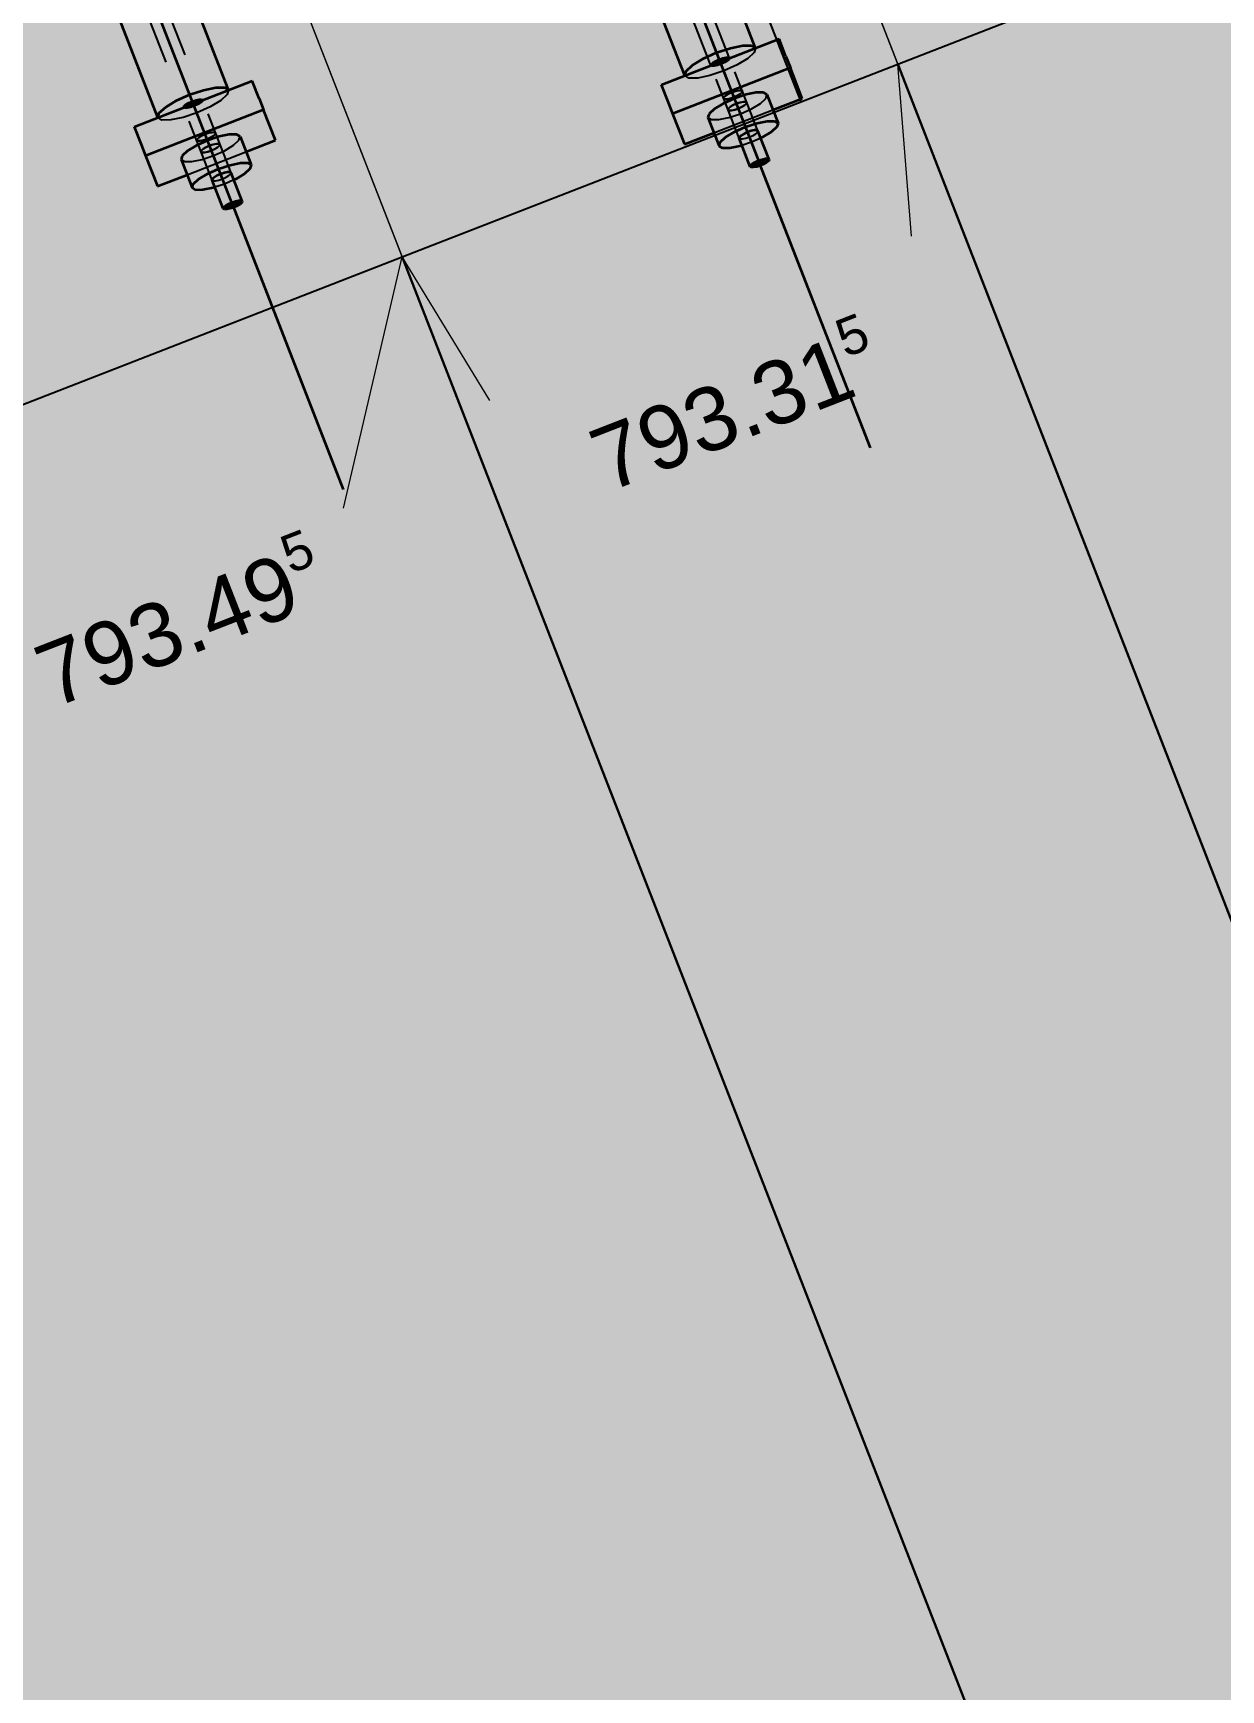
# Model space of a CAD drawing. Header units: metres. Extents: x 2688466 to 2688595, y 1221626 to 1221756.
# Drawn here: x 2688507.681 to 2688509.558, y 1221709.66 to 1221712.279 of the extents above; entities that cross this region are included whole.
import ezdxf

# ---------------------------------------------------------------- set-up
doc = ezdxf.new("R2010")
doc.units = ezdxf.units.M
doc.linetypes.add('AUSGEZOGEN', pattern=[0])
doc.linetypes.add('VERDECKT2_S2', pattern=[0.15, 0.1, -0.05])
for name, color, linetype, lineweight in [('Beton Ansicht', 7, 'AUSGEZOGEN', 35), ('Schnittbeschriftung', 7, 'AUSGEZOGEN', 50), ('Standard', 7, 'AUSGEZOGEN', 13)]:
    doc.layers.add(name, color=color, linetype=linetype, lineweight=lineweight)
doc.styles.add('ARIAL', font='arial.ttf')
pattern_1 = [(201.28, (2688527.21626, 1221729.27115), (-0.413869, -0.941926), [0.7275, -0.7275]), (291.28, (2688527.21626, 1221729.27115), (0.941926, -0.413869), [0.7275, -0.7275])]

msp = doc.modelspace()

# ---------------------------------------------------------------- hatches: boundary and pattern name
at = {"layer": 'Beton Ansicht', "linetype": 'AUSGEZOGEN', "lineweight": 13, "true_color": 0x00f5f5, "transparency": 33554687}
for points in [[(2688508.8708, 1221712.2423), (2688508.86, 1221712.2702), (2688508.6736, 1221712.1976), (2688508.6845, 1221712.1698)], [(2688508.6845, 1221712.1698), (2688508.6915, 1221712.1518), (2688508.8779, 1221712.2243), (2688508.8708, 1221712.2423)], [(2688508.6915, 1221712.1518), (2688508.7103, 1221712.1035), (2688508.7569, 1221712.1217), (2688508.7475, 1221712.1458), (2688508.7492, 1221712.1518), (2688508.7578, 1221712.1596), (2688508.7719, 1221712.1681), (2688508.7894, 1221712.176), (2688508.8076, 1221712.182), (2688508.8237, 1221712.1853), (2688508.8353, 1221712.1853), (2688508.8407, 1221712.1821), (2688508.8501, 1221712.158), (2688508.8966, 1221712.1761), (2688508.8779, 1221712.2243)], [(2688508.0382, 1221712.176), (2688508.0273, 1221712.2039), (2688507.8409, 1221712.1313), (2688507.8518, 1221712.1034)], [(2688507.8518, 1221712.1034), (2688507.8588, 1221712.0854), (2688508.0452, 1221712.158), (2688508.0382, 1221712.176)], [(2688507.8588, 1221712.0854), (2688507.8776, 1221712.0372), (2688507.9242, 1221712.0553), (2688507.9148, 1221712.0795), (2688507.9165, 1221712.0855), (2688507.9251, 1221712.0933), (2688507.9392, 1221712.1018), (2688507.9567, 1221712.1097), (2688507.9749, 1221712.1157), (2688507.991, 1221712.119), (2688508.0026, 1221712.119), (2688508.008, 1221712.1158), (2688508.0174, 1221712.0916), (2688508.0639, 1221712.1098), (2688508.0452, 1221712.158)]]:
    msp.add_hatch(color=4, dxfattribs=at).paths.add_polyline_path(points)
at = {"layer": 'Beton Ansicht', "linetype": 'AUSGEZOGEN', "lineweight": 13, "transparency": 33554687}
for points in [[(2688508.7653, 1221712.2378), (2688508.7597, 1221712.2352), (2688508.7611, 1221712.2317), (2688508.7668, 1221712.2339)], [(2688508.7711, 1221712.2397), (2688508.7653, 1221712.2378), (2688508.7668, 1221712.2339), (2688508.7725, 1221712.2361)], [(2688508.7763, 1221712.2407), (2688508.7711, 1221712.2397), (2688508.7725, 1221712.2361), (2688508.7774, 1221712.238)], [(2688508.78, 1221712.2407), (2688508.7763, 1221712.2407), (2688508.7774, 1221712.238), (2688508.7806, 1221712.2393)], [(2688508.7817, 1221712.2397), (2688508.78, 1221712.2407), (2688508.7806, 1221712.2393)], [(2688508.7525, 1221712.23), (2688508.7519, 1221712.2281), (2688508.753, 1221712.2285)], [(2688508.7552, 1221712.2325), (2688508.7525, 1221712.23), (2688508.753, 1221712.2285), (2688508.7563, 1221712.2298)], [(2688508.7597, 1221712.2352), (2688508.7552, 1221712.2325), (2688508.7563, 1221712.2298), (2688508.7611, 1221712.2317)], [(2688508.8412, 1221712.1403), (2688508.8528, 1221712.1403), (2688508.8353, 1221712.1853), (2688508.8237, 1221712.1853)], [(2688508.8528, 1221712.1403), (2688508.8582, 1221712.1371), (2688508.8407, 1221712.1821), (2688508.8353, 1221712.1853)], [(2688507.9198, 1221712.1637), (2688507.9192, 1221712.1618), (2688507.9203, 1221712.1622)], [(2688507.9225, 1221712.1662), (2688507.9198, 1221712.1637), (2688507.9203, 1221712.1622), (2688507.9236, 1221712.1635)], [(2688507.927, 1221712.1689), (2688507.9225, 1221712.1662), (2688507.9236, 1221712.1635), (2688507.9284, 1221712.1654)], [(2688507.9326, 1221712.1714), (2688507.927, 1221712.1689), (2688507.9284, 1221712.1654), (2688507.9341, 1221712.1676)], [(2688507.9384, 1221712.1734), (2688507.9326, 1221712.1714), (2688507.9341, 1221712.1676), (2688507.9398, 1221712.1698)], [(2688507.9436, 1221712.1744), (2688507.9384, 1221712.1734), (2688507.9398, 1221712.1698), (2688507.9447, 1221712.1717)], [(2688507.9473, 1221712.1744), (2688507.9436, 1221712.1744), (2688507.9447, 1221712.1717), (2688507.9479, 1221712.1729)], [(2688507.949, 1221712.1734), (2688507.9473, 1221712.1744), (2688507.9479, 1221712.1729)], [(2688508.7668, 1221712.1068), (2688508.7753, 1221712.1146), (2688508.7578, 1221712.1596), (2688508.7492, 1221712.1518)], [(2688508.7753, 1221712.1146), (2688508.7894, 1221712.1231), (2688508.7719, 1221712.1681), (2688508.7578, 1221712.1596)], [(2688508.7894, 1221712.1231), (2688508.8069, 1221712.131), (2688508.7894, 1221712.176), (2688508.7719, 1221712.1681)], [(2688508.8069, 1221712.131), (2688508.8251, 1221712.137), (2688508.8076, 1221712.182), (2688508.7894, 1221712.176)], [(2688508.8251, 1221712.137), (2688508.8412, 1221712.1403), (2688508.8237, 1221712.1853), (2688508.8076, 1221712.182)], [(2688508.765, 1221712.1008), (2688508.7668, 1221712.1068), (2688508.7492, 1221712.1518), (2688508.7475, 1221712.1458)], [(2688508.8338, 1221712.1147), (2688508.8479, 1221712.1232), (2688508.8564, 1221712.1311), (2688508.8582, 1221712.1371), (2688508.8528, 1221712.1403), (2688508.8412, 1221712.1403), (2688508.8251, 1221712.137), (2688508.8069, 1221712.131), (2688508.7894, 1221712.1231), (2688508.7753, 1221712.1146), (2688508.7668, 1221712.1068), (2688508.765, 1221712.1008), (2688508.7703, 1221712.0975), (2688508.782, 1221712.0976), (2688508.7981, 1221712.1008), (2688508.8011, 1221712.1018), (2688508.7967, 1221712.1131), (2688508.7972, 1221712.115), (2688508.8, 1221712.1175), (2688508.8045, 1221712.1203), (2688508.8101, 1221712.1228), (2688508.8159, 1221712.1247), (2688508.8211, 1221712.1258), (2688508.8248, 1221712.1258), (2688508.8265, 1221712.1247), (2688508.8309, 1221712.1134)], [(2688507.9567, 1221712.0568), (2688507.9742, 1221712.0647), (2688507.9567, 1221712.1097), (2688507.9392, 1221712.1018)], [(2688507.9742, 1221712.0647), (2688507.9924, 1221712.0707), (2688507.9749, 1221712.1157), (2688507.9567, 1221712.1097)], [(2688507.9924, 1221712.0707), (2688508.0085, 1221712.074), (2688507.991, 1221712.119), (2688507.9749, 1221712.1157)], [(2688508.0085, 1221712.074), (2688508.0201, 1221712.074), (2688508.0026, 1221712.119), (2688507.991, 1221712.119)], [(2688508.0201, 1221712.074), (2688508.0255, 1221712.0708), (2688508.008, 1221712.1158), (2688508.0026, 1221712.119)], [(2688508.8142, 1221712.0681), (2688508.8148, 1221712.07), (2688508.7972, 1221712.115), (2688508.7967, 1221712.1131)], [(2688508.8148, 1221712.07), (2688508.8175, 1221712.0725), (2688508.8, 1221712.1175), (2688508.7972, 1221712.115)], [(2688508.8175, 1221712.0725), (2688508.822, 1221712.0753), (2688508.8045, 1221712.1203), (2688508.8, 1221712.1175)], [(2688508.822, 1221712.0753), (2688508.8276, 1221712.0778), (2688508.8101, 1221712.1228), (2688508.8045, 1221712.1203)], [(2688508.8276, 1221712.0778), (2688508.8334, 1221712.0797), (2688508.8159, 1221712.1247), (2688508.8101, 1221712.1228)], [(2688508.8334, 1221712.0797), (2688508.8386, 1221712.0808), (2688508.8211, 1221712.1258), (2688508.8159, 1221712.1247)], [(2688508.8386, 1221712.0808), (2688508.8423, 1221712.0808), (2688508.8248, 1221712.1258), (2688508.8211, 1221712.1258)], [(2688508.8423, 1221712.0808), (2688508.844, 1221712.0797), (2688508.8265, 1221712.1247), (2688508.8248, 1221712.1258)], [(2688507.9323, 1221712.0345), (2688507.9341, 1221712.0405), (2688507.9165, 1221712.0855), (2688507.9148, 1221712.0795)], [(2688507.9341, 1221712.0405), (2688507.9426, 1221712.0483), (2688507.9251, 1221712.0933), (2688507.9165, 1221712.0855)], [(2688507.9426, 1221712.0483), (2688507.9567, 1221712.0568), (2688507.9392, 1221712.1018), (2688507.9251, 1221712.0933)], [(2688508.8407, 1221712.0753), (2688508.8435, 1221712.0778), (2688508.844, 1221712.0797), (2688508.8423, 1221712.0808), (2688508.8386, 1221712.0808), (2688508.8334, 1221712.0797), (2688508.8276, 1221712.0778), (2688508.822, 1221712.0753), (2688508.8175, 1221712.0725), (2688508.8148, 1221712.07), (2688508.8142, 1221712.0681), (2688508.8159, 1221712.0671), (2688508.8196, 1221712.0671), (2688508.8248, 1221712.0681), (2688508.8306, 1221712.0701), (2688508.8362, 1221712.0726)], [(2688508.0011, 1221712.0484), (2688508.0152, 1221712.0569), (2688508.0237, 1221712.0648), (2688508.0255, 1221712.0708), (2688508.0201, 1221712.074), (2688508.0085, 1221712.074), (2688507.9924, 1221712.0707), (2688507.9742, 1221712.0647), (2688507.9567, 1221712.0568), (2688507.9426, 1221712.0483), (2688507.9341, 1221712.0405), (2688507.9323, 1221712.0345), (2688507.9377, 1221712.0312), (2688507.9493, 1221712.0313), (2688507.9654, 1221712.0345), (2688507.9684, 1221712.0355), (2688507.964, 1221712.0468), (2688507.9645, 1221712.0487), (2688507.9673, 1221712.0512), (2688507.9718, 1221712.054), (2688507.9774, 1221712.0565), (2688507.9832, 1221712.0584), (2688507.9884, 1221712.0594), (2688507.9921, 1221712.0594), (2688507.9938, 1221712.0584), (2688507.9982, 1221712.0471)], [(2688507.9893, 1221712.0089), (2688507.9949, 1221712.0115), (2688507.9774, 1221712.0565), (2688507.9718, 1221712.054)], [(2688507.9949, 1221712.0115), (2688508.0007, 1221712.0134), (2688507.9832, 1221712.0584), (2688507.9774, 1221712.0565)], [(2688508.0007, 1221712.0134), (2688508.0059, 1221712.0144), (2688507.9884, 1221712.0594), (2688507.9832, 1221712.0584)], [(2688508.0059, 1221712.0144), (2688508.0096, 1221712.0144), (2688507.9921, 1221712.0594), (2688507.9884, 1221712.0594)], [(2688508.0096, 1221712.0144), (2688508.0113, 1221712.0134), (2688507.9938, 1221712.0584), (2688507.9921, 1221712.0594)], [(2688507.9815, 1221712.0018), (2688507.9821, 1221712.0037), (2688507.9645, 1221712.0487), (2688507.964, 1221712.0468)], [(2688507.9821, 1221712.0037), (2688507.9848, 1221712.0062), (2688507.9673, 1221712.0512), (2688507.9645, 1221712.0487)], [(2688507.9848, 1221712.0062), (2688507.9893, 1221712.0089), (2688507.9718, 1221712.054), (2688507.9673, 1221712.0512)], [(2688508.008, 1221712.009), (2688508.0108, 1221712.0115), (2688508.0113, 1221712.0134), (2688508.0096, 1221712.0144), (2688508.0059, 1221712.0144), (2688508.0007, 1221712.0134), (2688507.9949, 1221712.0115), (2688507.9893, 1221712.0089), (2688507.9848, 1221712.0062), (2688507.9821, 1221712.0037), (2688507.9815, 1221712.0018), (2688507.9832, 1221712.0008), (2688507.9869, 1221712.0008), (2688507.9921, 1221712.0018), (2688507.9979, 1221712.0037), (2688508.0035, 1221712.0063)]]:
    msp.add_hatch(color=5, dxfattribs=at).paths.add_polyline_path(points)
at = {"layer": 'Standard', "linetype": 'AUSGEZOGEN', "lineweight": 13, "transparency": 33554687}
h = msp.add_hatch(color=252, dxfattribs=at)
h.paths.add_polyline_path([(2688517.3233, 1221712.3629), (2688516.5431, 1221714.3663), (2688510.626, 1221712.0619), (2688510.3611, 1221712.7419), (2688509.0473, 1221712.2303), (2688511.3151, 1221706.4067), (2688520.3447, 1221709.9231), (2688519.1218, 1221713.0633)])
h.paths.add_polyline_path([(2688516.0507, 1221713.316), (2688517.0705, 1221710.6976), (2688514.8154, 1221709.8193), (2688513.7957, 1221712.4378)], flags=16)
at = {"layer": 'Standard', "linetype": 'AUSGEZOGEN', "lineweight": 13, "transparency": 33554559}
h = msp.add_hatch(color=7, dxfattribs=at)
h.set_gradient(color1=(140, 255, 140), color2=(140, 255, 140), one_color=1)
h.paths.add_polyline_path([(2688510.1008, 1221713.7961), (2688509.5044, 1221713.5639), (2688508.5077, 1221713.6159), (2688509.0473, 1221712.2303), (2688510.3611, 1221712.7419), (2688510.6266, 1221713.9525), (2688510.1172, 1221713.7541)], flags=0)
h = msp.add_hatch(color=7, dxfattribs=at)
h.set_gradient(color1=(140, 255, 140), color2=(140, 255, 140), one_color=1)
h.paths.add_polyline_path([(2688507.7199, 1221713.3233), (2688508.2643, 1221711.9254), (2688509.0473, 1221712.2303), (2688508.5127, 1221713.603), (2688508.4469, 1221713.6064)], flags=0)
at = {"layer": 'Standard', "linetype": 'AUSGEZOGEN', "lineweight": 25, "transparency": 33554687}
h = msp.add_hatch(dxfattribs=at)
h.set_pattern_fill('MUSTER', scale=0.7275, angle=201.28, style=0, pattern_type=2)
h.set_pattern_definition(pattern_1)
h.paths.add_polyline_path([(2688507.7199, 1221713.3233), (2688508.2643, 1221711.9254), (2688509.0473, 1221712.2303), (2688508.5127, 1221713.603), (2688508.4469, 1221713.6064)], flags=0)
h = msp.add_hatch(dxfattribs=at)
h.set_pattern_fill('MUSTER', scale=0.7275, angle=201.28, style=0, pattern_type=2)
h.set_pattern_definition(pattern_1)
h.paths.add_polyline_path([(2688496.6224, 1221708.9726), (2688496.8051, 1221708.5036), (2688501.5164, 1221710.3382), (2688502.4685, 1221709.6683), (2688508.2642, 1221711.9256), (2688507.7296, 1221713.2983), (2688497.1177, 1221709.1655)], flags=0)
at = {"layer": 'Standard', "linetype": 'AUSGEZOGEN', "lineweight": 13, "transparency": 33554687}
h = msp.add_hatch(color=9, dxfattribs=at)
h.paths.add_polyline_path([(2688522.8435, 1221706.4694), (2688524.2412, 1221707.0137), (2688524.468, 1221706.4314), (2688525.6623, 1221706.8965), (2688526.336, 1221707.1599), (2688526.4706, 1221707.205), (2688526.9722, 1221707.3767), (2688527.0198, 1221707.3887), (2688527.061, 1221707.4025), (2688527.2486, 1221707.4464), (2688527.6239, 1221707.5409), (2688527.7232, 1221707.5574), (2688527.8054, 1221707.5766), (2688527.9982, 1221707.6028), (2688528.287, 1221707.6506), (2688528.4399, 1221707.663), (2688528.5628, 1221707.6797), (2688528.7317, 1221707.6867), (2688530.153, 1221707.8019), (2688529.4363, 1221709.6422), (2688529.4365, 1221709.6421), (2688528.1442, 1221712.9605), (2688520.3447, 1221709.9231), (2688520.646, 1221709.1496), (2688518.8475, 1221708.4492), (2688520.0524, 1221705.3555), (2688519.6797, 1221705.2104), (2688520.224, 1221703.8126), (2688515.8211, 1221702.0979), (2688515.2768, 1221703.4957), (2688514.9273, 1221703.3596), (2688513.7225, 1221706.4532), (2688510.8338, 1221705.3282), (2688508.2643, 1221711.9254), (2688502.4685, 1221709.6683), (2688504.283, 1221705.0092), (2688498.9716, 1221702.9406), (2688501.1128, 1221697.4428), (2688500.6003, 1221697.2432), (2688501.816, 1221694.1216), (2688522.13, 1221702.0325), (2688523.3957, 1221705.0515)])
h.paths.add_polyline_path([(2688504.5336, 1221696.9507), (2688504.1707, 1221697.8825), (2688507.7583, 1221699.2797), (2688508.1211, 1221698.3479)], flags=16)
h.paths.add_polyline_path([(2688506.3132, 1221704.2328), (2688506.6761, 1221703.301), (2688503.0886, 1221701.9039), (2688502.7257, 1221702.8357)], flags=16)
h.paths.add_polyline_path([(2688513.4404, 1221704.2292), (2688514.3476, 1221701.8997), (2688512.0181, 1221700.9924), (2688511.1108, 1221703.322)], flags=16)
h.paths.add_polyline_path([(2688506.2898, 1221699.0298), (2688505.564, 1221700.8934), (2688503.7562, 1221700.1894), (2688503.3933, 1221701.1212), (2688506.9809, 1221702.5184), (2688507.3438, 1221701.5866), (2688508.5458, 1221702.0547), (2688509.2716, 1221700.1911)], flags=16)
h.paths.add_polyline_path([(2688502.6694, 1221698.6125), (2688503.2138, 1221697.2147), (2688501.816, 1221696.6704), (2688501.4985, 1221697.4857), (2688502.0809, 1221697.7125), (2688501.8541, 1221698.2949)], flags=16)
at = {"layer": 'Standard', "linetype": 'AUSGEZOGEN', "lineweight": 13, "transparency": 33554559}
h = msp.add_hatch(color=7, dxfattribs=at)
h.set_gradient(color1=(140, 255, 140), color2=(140, 255, 140), one_color=1)
h.paths.add_polyline_path([(2688501.5163, 1221710.3383), (2688502.4685, 1221709.6683), (2688508.2643, 1221711.9254), (2688507.9124, 1221712.8291)], flags=0)
at = {"layer": 'Standard', "linetype": 'AUSGEZOGEN', "lineweight": 13, "transparency": 33554534}
h = msp.add_hatch(color=7, dxfattribs=at)
h.set_gradient(color1=(160, 160, 160), color2=(160, 160, 160), one_color=1)
h.paths.add_polyline_path([(2688510.8338, 1221705.3282), (2688513.7225, 1221706.4532), (2688514.9273, 1221703.3596), (2688515.2954, 1221703.5029), (2688515.8591, 1221703.7224), (2688514.353, 1221707.5898), (2688511.3151, 1221706.4067), (2688509.0473, 1221712.2303), (2688508.2643, 1221711.9254)], flags=0)

# ---------------------------------------------------------------- linework, layer by layer
at = {"layer": 'Beton Ansicht', "linetype": 'AUSGEZOGEN', "lineweight": 35, "transparency": 33554687}
for p, q in [((2688508.8227, 1221712.2557), (2688508.6849, 1221712.6096)), ((2688508.7109, 1221712.2121), (2688508.5731, 1221712.566)), ((2688507.99, 1221712.1894), (2688507.8522, 1221712.5433)), ((2688507.8782, 1221712.1458), (2688507.7404, 1221712.4997)), ((2688508.8299, 1221712.0719), (2688508.6547, 1221712.5219)), ((2688507.9972, 1221712.0056), (2688507.822, 1221712.4556)), ((2688508.6736, 1221712.1976), (2688508.86, 1221712.2702)), ((2688508.8708, 1221712.2423), (2688508.86, 1221712.2702)), ((2688508.7233, 1221712.2287), (2688508.7402, 1221712.2389)), ((2688508.7402, 1221712.2389), (2688508.7612, 1221712.2484)), ((2688508.7597, 1221712.2352), (2688508.7653, 1221712.2378)), ((2688508.7612, 1221712.2484), (2688508.783, 1221712.2556)), ((2688508.7653, 1221712.2378), (2688508.7711, 1221712.2397)), ((2688508.7711, 1221712.2397), (2688508.7763, 1221712.2407)), ((2688508.7763, 1221712.2407), (2688508.78, 1221712.2407)), ((2688508.78, 1221712.2407), (2688508.7817, 1221712.2397)), ((2688508.783, 1221712.2556), (2688508.8024, 1221712.2595)), ((2688508.8024, 1221712.2595), (2688508.8163, 1221712.2595)), ((2688508.8163, 1221712.2595), (2688508.8227, 1221712.2557)), ((2688508.8708, 1221712.2423), (2688508.8779, 1221712.2243)), ((2688508.8779, 1221712.2243), (2688508.6915, 1221712.1518)), ((2688508.7109, 1221712.2121), (2688508.713, 1221712.2193)), ((2688508.713, 1221712.2193), (2688508.7233, 1221712.2287)), ((2688508.7519, 1221712.2281), (2688508.7525, 1221712.23)), ((2688508.7525, 1221712.23), (2688508.7552, 1221712.2325)), ((2688508.7552, 1221712.2325), (2688508.7597, 1221712.2352)), ((2688508.8966, 1221712.1761), (2688508.8779, 1221712.2243)), ((2688507.8409, 1221712.1313), (2688508.0273, 1221712.2039)), ((2688507.9285, 1221712.182), (2688507.9503, 1221712.1893)), ((2688507.9503, 1221712.1893), (2688507.9697, 1221712.1932)), ((2688507.9697, 1221712.1932), (2688507.9836, 1221712.1932)), ((2688507.9836, 1221712.1932), (2688507.99, 1221712.1894)), ((2688508.0382, 1221712.176), (2688508.0273, 1221712.2039)), ((2688508.6736, 1221712.1976), (2688508.6845, 1221712.1698)), ((2688508.8353, 1221712.1853), (2688508.8237, 1221712.1853)), ((2688508.8407, 1221712.1821), (2688508.8353, 1221712.1853)), ((2688507.8803, 1221712.153), (2688507.8906, 1221712.1624)), ((2688507.8906, 1221712.1624), (2688507.9075, 1221712.1726)), ((2688507.9075, 1221712.1726), (2688507.9285, 1221712.182)), ((2688507.9192, 1221712.1618), (2688507.9198, 1221712.1637)), ((2688507.9198, 1221712.1637), (2688507.9225, 1221712.1662)), ((2688507.9225, 1221712.1662), (2688507.927, 1221712.1689)), ((2688507.927, 1221712.1689), (2688507.9326, 1221712.1714)), ((2688507.9326, 1221712.1714), (2688507.9384, 1221712.1734)), ((2688507.9384, 1221712.1734), (2688507.9436, 1221712.1744)), ((2688507.9436, 1221712.1744), (2688507.9473, 1221712.1744)), ((2688507.9473, 1221712.1744), (2688507.949, 1221712.1734)), ((2688508.0382, 1221712.176), (2688508.0452, 1221712.158)), ((2688508.6845, 1221712.1698), (2688508.6915, 1221712.1518)), ((2688508.7578, 1221712.1596), (2688508.7492, 1221712.1518)), ((2688508.7719, 1221712.1681), (2688508.7578, 1221712.1596)), ((2688508.7894, 1221712.176), (2688508.7719, 1221712.1681)), ((2688508.8076, 1221712.182), (2688508.7894, 1221712.176)), ((2688508.8237, 1221712.1853), (2688508.8076, 1221712.182)), ((2688508.8407, 1221712.1821), (2688508.8582, 1221712.1371)), ((2688508.8501, 1221712.158), (2688508.8966, 1221712.1761)), ((2688508.0452, 1221712.158), (2688507.8588, 1221712.0854)), ((2688507.8782, 1221712.1458), (2688507.8803, 1221712.153)), ((2688508.0639, 1221712.1098), (2688508.0452, 1221712.158)), ((2688508.6915, 1221712.1518), (2688508.7103, 1221712.1035)), ((2688508.7492, 1221712.1518), (2688508.7475, 1221712.1458)), ((2688508.7475, 1221712.1458), (2688508.765, 1221712.1008)), ((2688508.8069, 1221712.131), (2688508.8251, 1221712.137)), ((2688508.8251, 1221712.137), (2688508.8412, 1221712.1403)), ((2688508.8412, 1221712.1403), (2688508.8528, 1221712.1403)), ((2688508.8528, 1221712.1403), (2688508.8582, 1221712.1371)), ((2688508.8582, 1221712.1371), (2688508.8564, 1221712.1311)), ((2688507.8409, 1221712.1313), (2688507.8518, 1221712.1034)), ((2688507.9567, 1221712.1097), (2688507.9392, 1221712.1018)), ((2688507.9749, 1221712.1157), (2688507.9567, 1221712.1097)), ((2688507.991, 1221712.119), (2688507.9749, 1221712.1157)), ((2688508.0026, 1221712.119), (2688507.991, 1221712.119)), ((2688508.008, 1221712.1158), (2688508.0026, 1221712.119)), ((2688508.008, 1221712.1158), (2688508.0255, 1221712.0708)), ((2688508.0174, 1221712.0916), (2688508.0639, 1221712.1098)), ((2688508.7103, 1221712.1035), (2688508.7569, 1221712.1217)), ((2688508.765, 1221712.1008), (2688508.7668, 1221712.1068)), ((2688508.7668, 1221712.1068), (2688508.7753, 1221712.1146)), ((2688508.7753, 1221712.1146), (2688508.7894, 1221712.1231)), ((2688508.7894, 1221712.1231), (2688508.8069, 1221712.131)), ((2688508.7972, 1221712.115), (2688508.7967, 1221712.1131)), ((2688508.8142, 1221712.0681), (2688508.7967, 1221712.1131)), ((2688508.8, 1221712.1175), (2688508.7972, 1221712.115)), ((2688508.8045, 1221712.1203), (2688508.8, 1221712.1175)), ((2688508.8101, 1221712.1228), (2688508.8045, 1221712.1203)), ((2688508.8159, 1221712.1247), (2688508.8101, 1221712.1228)), ((2688508.8211, 1221712.1258), (2688508.8159, 1221712.1247)), ((2688508.8248, 1221712.1258), (2688508.8211, 1221712.1258)), ((2688508.8265, 1221712.1247), (2688508.8248, 1221712.1258)), ((2688508.844, 1221712.0797), (2688508.8265, 1221712.1247)), ((2688508.8338, 1221712.1147), (2688508.8309, 1221712.1134)), ((2688508.8479, 1221712.1232), (2688508.8338, 1221712.1147)), ((2688508.8564, 1221712.1311), (2688508.8479, 1221712.1232)), ((2688507.8518, 1221712.1034), (2688507.8588, 1221712.0854)), ((2688507.8588, 1221712.0854), (2688507.8776, 1221712.0372)), ((2688507.9165, 1221712.0855), (2688507.9148, 1221712.0795)), ((2688507.9251, 1221712.0933), (2688507.9165, 1221712.0855)), ((2688507.9392, 1221712.1018), (2688507.9251, 1221712.0933)), ((2688508.7703, 1221712.0975), (2688508.765, 1221712.1008)), ((2688508.782, 1221712.0976), (2688508.7703, 1221712.0975)), ((2688508.7981, 1221712.1008), (2688508.782, 1221712.0976)), ((2688508.8011, 1221712.1018), (2688508.7981, 1221712.1008)), ((2688508.8334, 1221712.0797), (2688508.8386, 1221712.0808)), ((2688508.8386, 1221712.0808), (2688508.8423, 1221712.0808)), ((2688508.8423, 1221712.0808), (2688508.844, 1221712.0797)), ((2688507.8776, 1221712.0372), (2688507.9242, 1221712.0553)), ((2688507.9148, 1221712.0795), (2688507.9323, 1221712.0345)), ((2688507.9426, 1221712.0483), (2688507.9567, 1221712.0568)), ((2688507.9567, 1221712.0568), (2688507.9742, 1221712.0647)), ((2688507.9774, 1221712.0565), (2688507.9718, 1221712.054)), ((2688507.9742, 1221712.0647), (2688507.9924, 1221712.0707)), ((2688507.9832, 1221712.0584), (2688507.9774, 1221712.0565)), ((2688507.9884, 1221712.0594), (2688507.9832, 1221712.0584)), ((2688507.9921, 1221712.0594), (2688507.9884, 1221712.0594)), ((2688507.9938, 1221712.0584), (2688507.9921, 1221712.0594)), ((2688507.9924, 1221712.0707), (2688508.0085, 1221712.074)), ((2688508.0113, 1221712.0134), (2688507.9938, 1221712.0584)), ((2688508.0152, 1221712.0569), (2688508.0011, 1221712.0484)), ((2688508.0085, 1221712.074), (2688508.0201, 1221712.074)), ((2688508.0237, 1221712.0648), (2688508.0152, 1221712.0569)), ((2688508.0201, 1221712.074), (2688508.0255, 1221712.0708)), ((2688508.0255, 1221712.0708), (2688508.0237, 1221712.0648)), ((2688508.8142, 1221712.0681), (2688508.8148, 1221712.07)), ((2688508.8159, 1221712.0671), (2688508.8142, 1221712.0681)), ((2688508.8148, 1221712.07), (2688508.8175, 1221712.0725)), ((2688508.8196, 1221712.0671), (2688508.8159, 1221712.0671)), ((2688508.8175, 1221712.0725), (2688508.822, 1221712.0753)), ((2688508.8248, 1221712.0681), (2688508.8196, 1221712.0671)), ((2688508.822, 1221712.0753), (2688508.8276, 1221712.0778)), ((2688508.8306, 1221712.0701), (2688508.8248, 1221712.0681)), ((2688508.8276, 1221712.0778), (2688508.8334, 1221712.0797)), ((2688509.0044, 1221711.6239), (2688508.8291, 1221712.0739)), ((2688508.8362, 1221712.0726), (2688508.8306, 1221712.0701)), ((2688508.8407, 1221712.0753), (2688508.8362, 1221712.0726)), ((2688508.8435, 1221712.0778), (2688508.8407, 1221712.0753)), ((2688508.844, 1221712.0797), (2688508.8435, 1221712.0778)), ((2688507.9323, 1221712.0345), (2688507.9341, 1221712.0405)), ((2688507.9377, 1221712.0312), (2688507.9323, 1221712.0345)), ((2688507.9341, 1221712.0405), (2688507.9426, 1221712.0483)), ((2688507.9493, 1221712.0313), (2688507.9377, 1221712.0312)), ((2688507.9654, 1221712.0345), (2688507.9493, 1221712.0313)), ((2688507.9645, 1221712.0487), (2688507.964, 1221712.0468)), ((2688507.9815, 1221712.0018), (2688507.964, 1221712.0468)), ((2688507.9673, 1221712.0512), (2688507.9645, 1221712.0487)), ((2688507.9684, 1221712.0355), (2688507.9654, 1221712.0345)), ((2688507.9718, 1221712.054), (2688507.9673, 1221712.0512)), ((2688508.0011, 1221712.0484), (2688507.9982, 1221712.0471)), ((2688507.9815, 1221712.0018), (2688507.9821, 1221712.0037)), ((2688507.9821, 1221712.0037), (2688507.9848, 1221712.0062)), ((2688507.9848, 1221712.0062), (2688507.9893, 1221712.0089)), ((2688507.9893, 1221712.0089), (2688507.9949, 1221712.0115)), ((2688507.9979, 1221712.0037), (2688507.9921, 1221712.0018)), ((2688507.9949, 1221712.0115), (2688508.0007, 1221712.0134)), ((2688508.1717, 1221711.5576), (2688507.9964, 1221712.0076)), ((2688508.0035, 1221712.0063), (2688507.9979, 1221712.0037)), ((2688508.0007, 1221712.0134), (2688508.0059, 1221712.0144)), ((2688508.008, 1221712.009), (2688508.0035, 1221712.0063)), ((2688508.0059, 1221712.0144), (2688508.0096, 1221712.0144)), ((2688508.0108, 1221712.0115), (2688508.008, 1221712.009)), ((2688508.0096, 1221712.0144), (2688508.0113, 1221712.0134)), ((2688508.0113, 1221712.0134), (2688508.0108, 1221712.0115)), ((2688507.9832, 1221712.0008), (2688507.9815, 1221712.0018)), ((2688507.9869, 1221712.0008), (2688507.9832, 1221712.0008)), ((2688507.9921, 1221712.0018), (2688507.9869, 1221712.0008))]:
    msp.add_line(p, q, dxfattribs=at)
at = {"layer": 'Beton Ansicht', "linetype": 'VERDECKT2_S2', "lineweight": 25, "transparency": 33554687}
for p, q in [((2688508.7817, 1221712.2397), (2688508.6696, 1221712.5277)), ((2688508.7519, 1221712.2281), (2688508.6397, 1221712.5161)), ((2688507.964, 1221712.0468), (2688507.807, 1221712.4498)), ((2688507.9938, 1221712.0584), (2688507.8369, 1221712.4614)), ((2688508.7812, 1221712.2378), (2688508.7784, 1221712.2353)), ((2688508.7817, 1221712.2397), (2688508.7812, 1221712.2378)), ((2688508.8265, 1221712.1247), (2688508.7817, 1221712.2397)), ((2688508.8103, 1221712.2391), (2688508.7934, 1221712.2289)), ((2688508.8206, 1221712.2485), (2688508.8103, 1221712.2391)), ((2688508.8227, 1221712.2557), (2688508.8206, 1221712.2485)), ((2688508.7173, 1221712.2082), (2688508.7109, 1221712.2121)), ((2688508.7506, 1221712.2122), (2688508.7313, 1221712.2083)), ((2688508.7725, 1221712.2194), (2688508.7506, 1221712.2122)), ((2688508.7536, 1221712.2271), (2688508.7519, 1221712.2281)), ((2688508.7967, 1221712.1131), (2688508.7519, 1221712.2281)), ((2688508.7573, 1221712.2271), (2688508.7536, 1221712.2271)), ((2688508.7625, 1221712.2281), (2688508.7573, 1221712.2271)), ((2688508.7683, 1221712.23), (2688508.7625, 1221712.2281)), ((2688508.7739, 1221712.2326), (2688508.7683, 1221712.23)), ((2688508.7934, 1221712.2289), (2688508.7725, 1221712.2194)), ((2688508.7784, 1221712.2353), (2688508.7739, 1221712.2326)), ((2688507.99, 1221712.1894), (2688507.9879, 1221712.1822)), ((2688508.7313, 1221712.2083), (2688508.7173, 1221712.2082)), ((2688508.7856, 1221712.1858), (2688508.78, 1221712.1833)), ((2688508.78, 1221712.1833), (2688508.7856, 1221712.1858)), ((2688508.7914, 1221712.1877), (2688508.7856, 1221712.1858)), ((2688508.7856, 1221712.1858), (2688508.7914, 1221712.1877)), ((2688508.7965, 1221712.1888), (2688508.7914, 1221712.1877)), ((2688508.7914, 1221712.1877), (2688508.7965, 1221712.1888)), ((2688508.8003, 1221712.1888), (2688508.7965, 1221712.1888)), ((2688508.7965, 1221712.1888), (2688508.8003, 1221712.1888)), ((2688508.7987, 1221712.1833), (2688508.8014, 1221712.1858)), ((2688508.8014, 1221712.1858), (2688508.7987, 1221712.1833)), ((2688508.802, 1221712.1877), (2688508.8003, 1221712.1888)), ((2688508.8003, 1221712.1888), (2688508.802, 1221712.1877)), ((2688508.8014, 1221712.1858), (2688508.802, 1221712.1877)), ((2688508.802, 1221712.1877), (2688508.8014, 1221712.1858)), ((2688507.9209, 1221712.1607), (2688507.9192, 1221712.1618)), ((2688507.9246, 1221712.1607), (2688507.9209, 1221712.1607)), ((2688507.9298, 1221712.1618), (2688507.9246, 1221712.1607)), ((2688507.9356, 1221712.1637), (2688507.9298, 1221712.1618)), ((2688507.9412, 1221712.1662), (2688507.9356, 1221712.1637)), ((2688507.9607, 1221712.1625), (2688507.9398, 1221712.1531)), ((2688507.9457, 1221712.169), (2688507.9412, 1221712.1662)), ((2688507.9485, 1221712.1715), (2688507.9457, 1221712.169)), ((2688507.949, 1221712.1734), (2688507.9485, 1221712.1715)), ((2688507.9776, 1221712.1727), (2688507.9607, 1221712.1625)), ((2688507.9879, 1221712.1822), (2688507.9776, 1221712.1727)), ((2688508.7727, 1221712.178), (2688508.7722, 1221712.1761)), ((2688508.7722, 1221712.1761), (2688508.7727, 1221712.178)), ((2688508.7722, 1221712.1761), (2688508.7739, 1221712.1751)), ((2688508.7739, 1221712.1751), (2688508.7722, 1221712.1761)), ((2688508.7755, 1221712.1806), (2688508.7727, 1221712.178)), ((2688508.7727, 1221712.178), (2688508.7755, 1221712.1806)), ((2688508.7739, 1221712.1751), (2688508.7776, 1221712.1751)), ((2688508.7776, 1221712.1751), (2688508.7739, 1221712.1751)), ((2688508.78, 1221712.1833), (2688508.7755, 1221712.1806)), ((2688508.7755, 1221712.1806), (2688508.78, 1221712.1833)), ((2688508.7776, 1221712.1751), (2688508.7827, 1221712.1761)), ((2688508.7827, 1221712.1761), (2688508.7776, 1221712.1751)), ((2688508.7792, 1221712.1581), (2688508.7797, 1221712.16)), ((2688508.7797, 1221712.16), (2688508.7792, 1221712.1581)), ((2688508.7797, 1221712.16), (2688508.7825, 1221712.1626)), ((2688508.7825, 1221712.1626), (2688508.7797, 1221712.16)), ((2688508.7825, 1221712.1626), (2688508.787, 1221712.1653)), ((2688508.787, 1221712.1653), (2688508.7825, 1221712.1626)), ((2688508.7827, 1221712.1761), (2688508.7886, 1221712.1781)), ((2688508.7886, 1221712.1781), (2688508.7827, 1221712.1761)), ((2688508.787, 1221712.1653), (2688508.7926, 1221712.1678)), ((2688508.7926, 1221712.1678), (2688508.787, 1221712.1653)), ((2688508.7886, 1221712.1781), (2688508.7942, 1221712.1806)), ((2688508.7942, 1221712.1806), (2688508.7886, 1221712.1781)), ((2688508.7956, 1221712.1601), (2688508.7898, 1221712.1581)), ((2688508.7898, 1221712.1581), (2688508.7956, 1221712.1601)), ((2688508.7926, 1221712.1678), (2688508.7984, 1221712.1697)), ((2688508.7984, 1221712.1697), (2688508.7926, 1221712.1678)), ((2688508.7942, 1221712.1806), (2688508.7987, 1221712.1833)), ((2688508.7987, 1221712.1833), (2688508.7942, 1221712.1806)), ((2688508.8012, 1221712.1626), (2688508.7956, 1221712.1601)), ((2688508.7956, 1221712.1601), (2688508.8012, 1221712.1626)), ((2688508.7984, 1221712.1697), (2688508.8036, 1221712.1708)), ((2688508.8036, 1221712.1708), (2688508.7984, 1221712.1697)), ((2688508.7988, 1221712.1519), (2688508.8162, 1221712.1597)), ((2688508.8057, 1221712.1653), (2688508.8012, 1221712.1626)), ((2688508.8012, 1221712.1626), (2688508.8057, 1221712.1653)), ((2688508.8036, 1221712.1708), (2688508.8073, 1221712.1708)), ((2688508.8073, 1221712.1708), (2688508.8036, 1221712.1708)), ((2688508.8084, 1221712.1678), (2688508.8057, 1221712.1653)), ((2688508.8057, 1221712.1653), (2688508.8084, 1221712.1678)), ((2688508.8073, 1221712.1708), (2688508.809, 1221712.1697)), ((2688508.809, 1221712.1697), (2688508.8073, 1221712.1708)), ((2688508.809, 1221712.1697), (2688508.8084, 1221712.1678)), ((2688508.8084, 1221712.1678), (2688508.809, 1221712.1697)), ((2688508.8162, 1221712.1597), (2688508.8303, 1221712.1682)), ((2688508.8303, 1221712.1682), (2688508.8389, 1221712.1761)), ((2688508.8389, 1221712.1761), (2688508.8407, 1221712.1821)), ((2688507.8846, 1221712.1419), (2688507.8782, 1221712.1458)), ((2688507.8986, 1221712.142), (2688507.8846, 1221712.1419)), ((2688507.9179, 1221712.1459), (2688507.8986, 1221712.142)), ((2688507.9398, 1221712.1531), (2688507.9179, 1221712.1459)), ((2688508.7475, 1221712.1458), (2688508.7528, 1221712.1425)), ((2688508.7528, 1221712.1425), (2688508.7644, 1221712.1426)), ((2688508.7569, 1221712.1217), (2688508.8501, 1221712.158)), ((2688508.7644, 1221712.1426), (2688508.7806, 1221712.1458)), ((2688508.7809, 1221712.1571), (2688508.7792, 1221712.1581)), ((2688508.7792, 1221712.1581), (2688508.7809, 1221712.1571)), ((2688508.7806, 1221712.1458), (2688508.7988, 1221712.1519)), ((2688508.7846, 1221712.1571), (2688508.7809, 1221712.1571)), ((2688508.7809, 1221712.1571), (2688508.7846, 1221712.1571)), ((2688508.7898, 1221712.1581), (2688508.7846, 1221712.1571)), ((2688508.7846, 1221712.1571), (2688508.7898, 1221712.1581)), ((2688507.94, 1221712.1117), (2688507.9395, 1221712.1098)), ((2688507.9395, 1221712.1098), (2688507.94, 1221712.1117)), ((2688507.9395, 1221712.1098), (2688507.9412, 1221712.1088)), ((2688507.9412, 1221712.1088), (2688507.9395, 1221712.1098)), ((2688507.9428, 1221712.1142), (2688507.94, 1221712.1117)), ((2688507.94, 1221712.1117), (2688507.9428, 1221712.1142)), ((2688507.9412, 1221712.1088), (2688507.9449, 1221712.1088)), ((2688507.9449, 1221712.1088), (2688507.9412, 1221712.1088)), ((2688507.9473, 1221712.117), (2688507.9428, 1221712.1142)), ((2688507.9428, 1221712.1142), (2688507.9473, 1221712.117)), ((2688507.9449, 1221712.1088), (2688507.95, 1221712.1098)), ((2688507.95, 1221712.1098), (2688507.9449, 1221712.1088)), ((2688507.9529, 1221712.1195), (2688507.9473, 1221712.117)), ((2688507.9473, 1221712.117), (2688507.9529, 1221712.1195)), ((2688507.95, 1221712.1098), (2688507.9559, 1221712.1118)), ((2688507.9559, 1221712.1118), (2688507.95, 1221712.1098)), ((2688507.9587, 1221712.1214), (2688507.9529, 1221712.1195)), ((2688507.9529, 1221712.1195), (2688507.9587, 1221712.1214)), ((2688507.9559, 1221712.1118), (2688507.9615, 1221712.1143)), ((2688507.9615, 1221712.1143), (2688507.9559, 1221712.1118)), ((2688507.9638, 1221712.1224), (2688507.9587, 1221712.1214)), ((2688507.9587, 1221712.1214), (2688507.9638, 1221712.1224)), ((2688507.9615, 1221712.1143), (2688507.966, 1221712.117)), ((2688507.966, 1221712.117), (2688507.9615, 1221712.1143)), ((2688507.9676, 1221712.1225), (2688507.9638, 1221712.1224)), ((2688507.9638, 1221712.1224), (2688507.9676, 1221712.1225)), ((2688507.966, 1221712.117), (2688507.9687, 1221712.1195)), ((2688507.9687, 1221712.1195), (2688507.966, 1221712.117)), ((2688507.9693, 1221712.1214), (2688507.9676, 1221712.1225)), ((2688507.9676, 1221712.1225), (2688507.9693, 1221712.1214)), ((2688507.9687, 1221712.1195), (2688507.9693, 1221712.1214)), ((2688507.9693, 1221712.1214), (2688507.9687, 1221712.1195)), ((2688507.9976, 1221712.1019), (2688508.0062, 1221712.1098)), ((2688508.0062, 1221712.1098), (2688508.008, 1221712.1158)), ((2688508.7967, 1221712.1131), (2688508.7984, 1221712.1121)), ((2688508.7984, 1221712.1121), (2688508.8021, 1221712.1121)), ((2688508.8163, 1221712.1069), (2688508.8011, 1221712.1018)), ((2688508.8021, 1221712.1121), (2688508.8073, 1221712.1131)), ((2688508.8073, 1221712.1131), (2688508.8131, 1221712.1151)), ((2688508.8131, 1221712.1151), (2688508.8187, 1221712.1176)), ((2688508.8309, 1221712.1134), (2688508.8163, 1221712.1069)), ((2688508.8187, 1221712.1176), (2688508.8232, 1221712.1203)), ((2688508.8232, 1221712.1203), (2688508.8259, 1221712.1228)), ((2688508.8259, 1221712.1228), (2688508.8265, 1221712.1247)), ((2688507.9242, 1221712.0553), (2688508.0174, 1221712.0916)), ((2688507.9465, 1221712.0918), (2688507.947, 1221712.0937)), ((2688507.947, 1221712.0937), (2688507.9465, 1221712.0918)), ((2688507.9482, 1221712.0908), (2688507.9465, 1221712.0918)), ((2688507.9465, 1221712.0918), (2688507.9482, 1221712.0908)), ((2688507.947, 1221712.0937), (2688507.9498, 1221712.0962)), ((2688507.9498, 1221712.0962), (2688507.947, 1221712.0937)), ((2688507.9479, 1221712.0795), (2688507.9661, 1221712.0856)), ((2688507.9519, 1221712.0908), (2688507.9482, 1221712.0908)), ((2688507.9482, 1221712.0908), (2688507.9519, 1221712.0908)), ((2688507.9498, 1221712.0962), (2688507.9543, 1221712.099)), ((2688507.9543, 1221712.099), (2688507.9498, 1221712.0962)), ((2688507.9571, 1221712.0918), (2688507.9519, 1221712.0908)), ((2688507.9519, 1221712.0908), (2688507.9571, 1221712.0918)), ((2688507.9543, 1221712.099), (2688507.9599, 1221712.1015)), ((2688507.9599, 1221712.1015), (2688507.9543, 1221712.099)), ((2688507.9629, 1221712.0938), (2688507.9571, 1221712.0918)), ((2688507.9571, 1221712.0918), (2688507.9629, 1221712.0938)), ((2688507.9599, 1221712.1015), (2688507.9657, 1221712.1034)), ((2688507.9657, 1221712.1034), (2688507.9599, 1221712.1015)), ((2688507.9685, 1221712.0963), (2688507.9629, 1221712.0938)), ((2688507.9629, 1221712.0938), (2688507.9685, 1221712.0963)), ((2688507.9657, 1221712.1034), (2688507.9709, 1221712.1044)), ((2688507.9709, 1221712.1044), (2688507.9657, 1221712.1034)), ((2688507.9661, 1221712.0856), (2688507.9835, 1221712.0934)), ((2688507.973, 1221712.099), (2688507.9685, 1221712.0963)), ((2688507.9685, 1221712.0963), (2688507.973, 1221712.099)), ((2688507.9709, 1221712.1044), (2688507.9746, 1221712.1045)), ((2688507.9746, 1221712.1045), (2688507.9709, 1221712.1044)), ((2688507.9757, 1221712.1015), (2688507.973, 1221712.099)), ((2688507.973, 1221712.099), (2688507.9757, 1221712.1015)), ((2688507.9746, 1221712.1045), (2688507.9763, 1221712.1034)), ((2688507.9763, 1221712.1034), (2688507.9746, 1221712.1045)), ((2688507.9763, 1221712.1034), (2688507.9757, 1221712.1015)), ((2688507.9757, 1221712.1015), (2688507.9763, 1221712.1034)), ((2688507.9835, 1221712.0934), (2688507.9976, 1221712.1019)), ((2688507.9148, 1221712.0795), (2688507.9201, 1221712.0762)), ((2688507.9201, 1221712.0762), (2688507.9317, 1221712.0763)), ((2688507.9317, 1221712.0763), (2688507.9479, 1221712.0795)), ((2688507.9905, 1221712.054), (2688507.9932, 1221712.0565)), ((2688507.9932, 1221712.0565), (2688507.9938, 1221712.0584)), ((2688507.964, 1221712.0468), (2688507.9657, 1221712.0458)), ((2688507.9657, 1221712.0458), (2688507.9694, 1221712.0458)), ((2688507.9836, 1221712.0405), (2688507.9684, 1221712.0355)), ((2688507.9694, 1221712.0458), (2688507.9746, 1221712.0468)), ((2688507.9746, 1221712.0468), (2688507.9804, 1221712.0487)), ((2688507.9804, 1221712.0487), (2688507.986, 1221712.0513)), ((2688507.9982, 1221712.0471), (2688507.9836, 1221712.0405)), ((2688507.986, 1221712.0513), (2688507.9905, 1221712.054))]:
    msp.add_line(p, q, dxfattribs=at)
at = {"layer": 'Schnittbeschriftung', "color": 1, "lineweight": 13, "transparency": 33554687}
for p, q in [((2688509.0691, 1221711.9581), (2688509.0473, 1221712.2303)), ((2688508.1714, 1221711.5282), (2688508.2643, 1221711.9254)), ((2688508.4029, 1221711.6986), (2688508.2643, 1221711.9254))]:
    msp.add_line(p, q, dxfattribs=at)
at = {"layer": 'Schnittbeschriftung', "color": 7, "linetype": 'AUSGEZOGEN', "lineweight": 25, "transparency": 33554687}
msp.add_lwpolyline([(2688516.5431, 1221714.3663), (2688517.3233, 1221712.3629), (2688519.1218, 1221713.0633), (2688520.3447, 1221709.9231), (2688511.3151, 1221706.4067), (2688509.0473, 1221712.2303), (2688510.3611, 1221712.7419), (2688510.626, 1221712.0619), (2688516.5431, 1221714.3663)], close=True, dxfattribs=at)
at = {"layer": 'Schnittbeschriftung', "color": 7, "linetype": 'AUSGEZOGEN', "lineweight": 13, "transparency": 33554687}
for points in [[(2688509.0473, 1221712.2303), (2688508.5077, 1221713.6159), (2688509.5044, 1221713.5639), (2688510.1008, 1221713.7961), (2688510.1172, 1221713.7541), (2688510.6266, 1221713.9525), (2688510.3611, 1221712.7419), (2688509.0473, 1221712.2303)], [(2688508.2643, 1221711.9254), (2688507.7199, 1221713.3233), (2688508.4469, 1221713.6064), (2688508.5127, 1221713.603), (2688509.0473, 1221712.2303), (2688508.2643, 1221711.9254)]]:
    msp.add_lwpolyline(points, close=True, dxfattribs=at)
msp.add_lwpolyline([(2688507.9124, 1221712.8291), (2688508.2643, 1221711.9254), (2688502.4685, 1221709.6683)], dxfattribs=at)
at = {"layer": 'Schnittbeschriftung', "color": 7, "linetype": 'AUSGEZOGEN', "lineweight": 25, "transparency": 33554687}
for points in [[(2688515.8591, 1221703.7224), (2688515.2768, 1221703.4957), (2688514.9273, 1221703.3596), (2688513.7225, 1221706.4532), (2688510.8338, 1221705.3282), (2688508.2643, 1221711.9254), (2688509.0473, 1221712.2303), (2688511.3151, 1221706.4067), (2688514.353, 1221707.5898)], [(2688501.1128, 1221697.4428), (2688498.9716, 1221702.9406), (2688504.283, 1221705.0092), (2688502.4685, 1221709.6683), (2688508.2643, 1221711.9254), (2688510.8338, 1221705.3282)]]:
    msp.add_lwpolyline(points, dxfattribs=at)

# ---------------------------------------------------------------- texts
at = {"layer": 'Schnittbeschriftung', "color": 1, "lineweight": 13, "transparency": 33554687, "char_height": 0.1, "attachment_point": 8, "rotation": 21.28, "style": 'ARIAL'}
for s, insert, width in [('\\A1;{\\fArial|i0|b0;\\H0.100000;\\W1.000000;\\C1;793.31\\fArial|i0|b0;\\H0.600000x;\\S5^ ;}\\P', (2688508.8103, 1221711.6375), 0.523071), ('\\A1;{\\fArial|i0|b0;\\H0.100000;\\W1.000000;\\C1;793.49\\fArial|i0|b0;\\H0.600000x;\\S5^ ;}\\P', (2688507.9332, 1221711.2959), 0.523777)]:
    msp.add_mtext(s, dxfattribs=dict(at, insert=insert, width=width))

doc.saveas('drawing.dxf')
